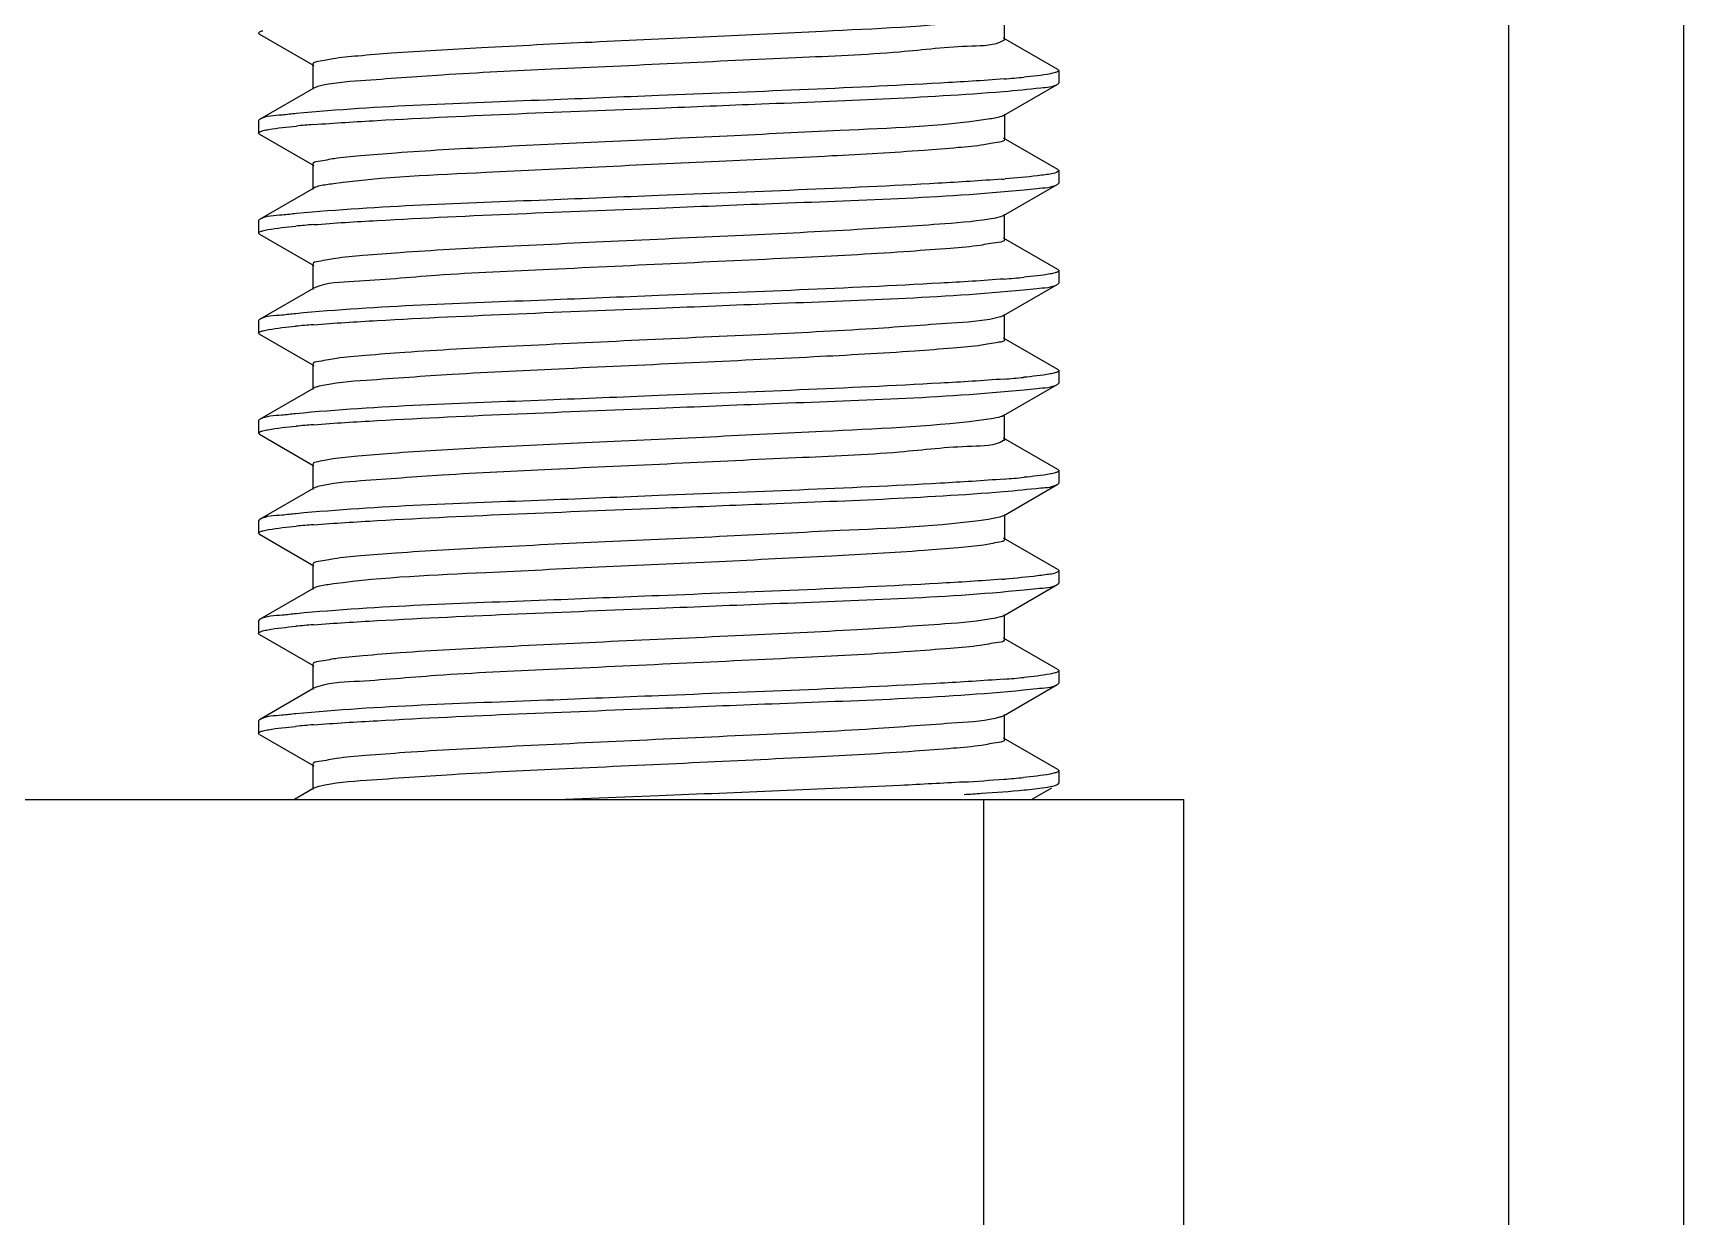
# Model space of a CAD drawing. Extents: x 1725261 to 1937680, y 860327 to 1571294.
# Drawn here: x 1828720.6 to 1829014.3, y 1238284.3 to 1238494.9 of the extents above; entities that cross this region are included whole.
import ezdxf

# ---------------------------------------------------------------- set-up
doc = ezdxf.new("R2010")
doc.units = 0
doc.header["$LTSCALE"] = 1000
doc.header["$MEASUREMENT"] = 0

msp = doc.modelspace()

# ---------------------------------------------------------------- linework, layer by layer
at = {"linetype": 'Continuous'}
for p, q in [((1829014.27, 1235660.53), (1829014.27, 1238674.19)), ((1828983.13, 1236243.7), (1828983.13, 1238542.66)), ((1828893.42, 1238493.84), (1828893.42, 1238498.29)), ((1828760.86, 1238494.75), (1828760.69, 1238494.95)), ((1828760.86, 1238494.75), (1828770.52, 1238489.16)), ((1828902.88, 1238488.47), (1828893.23, 1238494.06)), ((1828770.32, 1238489.39), (1828770.32, 1238484.94)), ((1828902.88, 1238488.47), (1828903.05, 1238488.28)), ((1828903.05, 1238488.28), (1828903.05, 1238486.05)), ((1828770.52, 1238485.16), (1828760.86, 1238479.57)), ((1828893.23, 1238480.27), (1828902.88, 1238485.86)), ((1828902.88, 1238485.86), (1828903.05, 1238486.05)), ((1828760.86, 1238479.57), (1828760.69, 1238479.38)), ((1828760.69, 1238479.38), (1828760.69, 1238477.15)), ((1828893.42, 1238480.49), (1828893.42, 1238476.04)), ((1828760.86, 1238476.96), (1828760.69, 1238477.16)), ((1828760.86, 1238476.96), (1828770.52, 1238471.37)), ((1828902.88, 1238470.68), (1828893.23, 1238476.27)), ((1828770.32, 1238471.59), (1828770.32, 1238467.14)), ((1828902.88, 1238470.68), (1828903.05, 1238470.48)), ((1828903.05, 1238470.48), (1828903.05, 1238468.26)), ((1828770.52, 1238467.37), (1828760.86, 1238461.78)), ((1828893.23, 1238462.47), (1828902.88, 1238468.06)), ((1828902.88, 1238468.06), (1828903.05, 1238468.26)), ((1828760.86, 1238461.78), (1828760.69, 1238461.58)), ((1828760.69, 1238461.58), (1828760.69, 1238459.36)), ((1828893.42, 1238458.25), (1828893.42, 1238462.7)), ((1828760.86, 1238459.16), (1828760.69, 1238459.36)), ((1828760.86, 1238459.16), (1828770.52, 1238453.57)), ((1828902.88, 1238452.88), (1828893.23, 1238458.47)), ((1828770.32, 1238453.8), (1828770.32, 1238449.35)), ((1828902.88, 1238452.88), (1828903.05, 1238452.69)), ((1828903.05, 1238452.69), (1828903.05, 1238450.46)), ((1828770.74, 1238449.68), (1828770.52, 1238449.57)), ((1828893.23, 1238444.68), (1828902.88, 1238450.27)), ((1828902.88, 1238450.27), (1828903.05, 1238450.46)), ((1828770.52, 1238449.57), (1828760.86, 1238443.98)), ((1828760.86, 1238443.98), (1828760.69, 1238443.79)), ((1828760.69, 1238443.79), (1828760.69, 1238441.56)), ((1828893.42, 1238440.45), (1828893.42, 1238444.9)), ((1828760.86, 1238441.37), (1828760.69, 1238441.57)), ((1828760.86, 1238441.37), (1828770.52, 1238435.78)), ((1828902.88, 1238435.09), (1828893.23, 1238440.68)), ((1828770.32, 1238436), (1828770.32, 1238431.55)), ((1828902.88, 1238435.09), (1828903.05, 1238434.89)), ((1828893.23, 1238426.88), (1828902.88, 1238432.47)), ((1828902.88, 1238432.47), (1828903.05, 1238432.67)), ((1828903.05, 1238434.89), (1828903.05, 1238432.67)), ((1828770.52, 1238431.78), (1828760.86, 1238426.19)), ((1828760.86, 1238426.19), (1828760.69, 1238425.99)), ((1828893.23, 1238426.88), (1828892.95, 1238426.76)), ((1828893.42, 1238422.66), (1828893.42, 1238427.11)), ((1828760.69, 1238425.99), (1828760.69, 1238423.77)), ((1828760.86, 1238423.57), (1828760.69, 1238423.77)), ((1828760.86, 1238423.57), (1828770.52, 1238417.98)), ((1828902.88, 1238417.29), (1828893.23, 1238422.88)), ((1828770.32, 1238418.21), (1828770.32, 1238413.76)), ((1828893.23, 1238409.09), (1828902.88, 1238414.68)), ((1828902.88, 1238417.29), (1828903.05, 1238417.1)), ((1828902.88, 1238414.68), (1828903.05, 1238414.87)), ((1828903.05, 1238417.1), (1828903.05, 1238414.87)), ((1828770.52, 1238413.98), (1828760.86, 1238408.39)), ((1828893.42, 1238409.31), (1828893.42, 1238404.86)), ((1828760.86, 1238408.39), (1828760.69, 1238408.2)), ((1828760.69, 1238408.2), (1828760.69, 1238405.97)), ((1828760.86, 1238405.78), (1828760.69, 1238405.98)), ((1828760.86, 1238405.78), (1828770.52, 1238400.19)), ((1828902.88, 1238399.5), (1828893.23, 1238405.09)), ((1828770.32, 1238400.41), (1828770.32, 1238395.96)), ((1828893.23, 1238391.29), (1828902.88, 1238396.88)), ((1828902.88, 1238399.5), (1828903.05, 1238399.3)), ((1828902.88, 1238396.88), (1828903.05, 1238397.08)), ((1828903.05, 1238399.3), (1828903.05, 1238397.08)), ((1828770.52, 1238396.19), (1828760.86, 1238390.6)), ((1828893.42, 1238387.07), (1828893.42, 1238391.52)), ((1828760.86, 1238390.6), (1828760.69, 1238390.4)), ((1828760.69, 1238390.4), (1828760.69, 1238388.18)), ((1828760.86, 1238387.98), (1828760.69, 1238388.18)), ((1828760.86, 1238387.98), (1828770.52, 1238382.39)), ((1828902.88, 1238381.7), (1828893.23, 1238387.29)), ((1828770.32, 1238382.62), (1828770.32, 1238378.17)), ((1828902.88, 1238381.7), (1828903.05, 1238381.51)), ((1828902.88, 1238379.09), (1828903.05, 1238379.28)), ((1828903.05, 1238381.51), (1828903.05, 1238379.28)), ((1828770.52, 1238378.39), (1828760.86, 1238372.8)), ((1828770.74, 1238378.5), (1828770.52, 1238378.39)), ((1828893.23, 1238373.5), (1828902.88, 1238379.09)), ((1828893.42, 1238369.27), (1828893.42, 1238373.72)), ((1828760.86, 1238372.8), (1828760.69, 1238372.61)), ((1828760.69, 1238372.61), (1828760.69, 1238370.38)), ((1828760.86, 1238370.19), (1828760.69, 1238370.39)), ((1828760.86, 1238370.19), (1828770.52, 1238364.6)), ((1828902.88, 1238363.91), (1828893.23, 1238369.5)), ((1828770.32, 1238364.82), (1828770.32, 1238360.37)), ((1828902.88, 1238363.91), (1828903.05, 1238363.71)), ((1828903.05, 1238363.71), (1828903.05, 1238361.49)), ((1828560.5, 1238358.6), (1828925.3, 1238358.6)), ((1828770.52, 1238360.6), (1828767.06, 1238358.6)), ((1828831.87, 1238359.26), (1828815.23, 1238358.59)), ((1828889.71, 1235398.99), (1828889.71, 1238358.6)), ((1828898.22, 1238358.6), (1828901.84, 1238360.69)), ((1828902.88, 1238361.29), (1828903.05, 1238361.49)), ((1828925.3, 1235398.99), (1828925.3, 1238358.6))]:
    msp.add_line(p, q, dxfattribs=at)
for centre, radius, start, end in [((1828773, 1238478.87), 6.79, 105.0931, 106.1411), ((1828878.49, 1238677.55), 191.34, 274.444, 275.509), ((1828786.3, 1238275.42), 203.86, 94.4581, 95.3147), ((1828871.93, 1238740.32), 272.18, 274.4234, 274.5497), ((1828786.06, 1238260.49), 200.98, 94.457, 95.3557), ((1828878.47, 1238642.19), 191.58, 274.4414, 275.5078), ((1828786.03, 1238243.03), 200.64, 94.4561, 95.3622), ((1828878.38, 1238625.39), 192.58, 274.4467, 275.4882), ((1828786.21, 1238223.17), 202.71, 94.457, 95.331), ((1828878.49, 1238606.37), 191.34, 274.444, 275.509), ((1828773, 1238407.69), 6.79, 105.0931, 106.1411), ((1828786.3, 1238204.24), 203.86, 94.4581, 95.3147), ((1828871.93, 1238669.14), 272.18, 274.4234, 274.5497), ((1828786.06, 1238189.31), 200.98, 94.457, 95.3557), ((1828878.47, 1238571.01), 191.58, 274.4414, 275.5078), ((1828786.03, 1238171.85), 200.64, 94.4561, 95.3622), ((1828860.95, 1238779.52), 418.56, 273.4423, 274.4352), ((1828878.38, 1238554.21), 192.58, 274.4467, 275.4882)]:
    msp.add_arc(centre, radius, start, end, dxfattribs=at)
for points, knots in [([(1828888.85, 1238497.19), (1828879.64, 1238496.07), (1828863.68, 1238495.4), (1828840.73, 1238494.22), (1828820.46, 1238493.33), (1828801.59, 1238492.4), (1828787.59, 1238491.62), (1828778.95, 1238490.91), (1828774.31, 1238490.5), (1828772.09, 1238490), (1828770.33, 1238489.73), (1828770.32, 1238489.39)], [0, 0, 0, 0, 0.234088, 0.402448, 0.579889, 0.745639, 0.880314, 0.930897, 0.968237, 0.991317, 1, 1, 1, 1]), ([(1828760.69, 1238494.95), (1828760.69, 1238495.04), (1828760.99, 1238495.24), (1828761.24, 1238495.3), (1828761.43, 1238495.36)], [0, 0, 0, 0, 0.317967, 1, 1, 1, 1]), ([(1828893.42, 1238493.84), (1828893.42, 1238493.8), (1828893.37, 1238493.7), (1828893.29, 1238493.65), (1828893.23, 1238493.62)], [0, 0, 0, 0, 0.402304, 1, 1, 1, 1]), ([(1828893.23, 1238493.62), (1828891.59, 1238492.64), (1828885, 1238492.69), (1828872.99, 1238491.2), (1828855.23, 1238490.54), (1828834.65, 1238489.5), (1828813.65, 1238488.54), (1828794.99, 1238487.66), (1828781.16, 1238486.59), (1828773.71, 1238486.09), (1828771.23, 1238485.43)], [0, 0, 0, 0, 0.046973, 0.152409, 0.303029, 0.479455, 0.658932, 0.818305, 0.937036, 1, 1, 1, 1]), ([(1828902.41, 1238487.9), (1828902.13, 1238487.81), (1828900.29, 1238487.42), (1828898.43, 1238487.24), (1828896.86, 1238487.09)], [0, 0, 0, 0, 0.157623, 1, 1, 1, 1]), ([(1828903.05, 1238488.28), (1828903.05, 1238488.19), (1828902.8, 1238488.01), (1828902.58, 1238487.94), (1828902.41, 1238487.9)], [0, 0, 0, 0, 0.324871, 1, 1, 1, 1]), ([(1828771.11, 1238485.39), (1828770.99, 1238485.36), (1828770.79, 1238485.29), (1828770.6, 1238485.21), (1828770.52, 1238485.16)], [0, 0, 0, 0, 0.572041, 1, 1, 1, 1]), ([(1828893.32, 1238486.78), (1828889.54, 1238486.48), (1828869.07, 1238485.24), (1828848.58, 1238484.49), (1828831.87, 1238483.83)], [0, 0, 0, 0, 0.184436, 1, 1, 1, 1]), ([(1828893.22, 1238484.55), (1828895.44, 1238484.72), (1828898.59, 1238485.16), (1828901.99, 1238485.34), (1828902.88, 1238485.86)], [0, 0, 0, 0, 0.683734, 1, 1, 1, 1]), ([(1828831.87, 1238483.83), (1828825.23, 1238483.56), (1828803.73, 1238482.65), (1828782.19, 1238482.01), (1828767.37, 1238480.62)], [0, 0, 0, 0, 0.308576, 1, 1, 1, 1]), ([(1828831.87, 1238481.6), (1828837.97, 1238481.85), (1828858.42, 1238482.69), (1828878.89, 1238483.42), (1828893.22, 1238484.55)], [0, 0, 0, 0, 0.297863, 1, 1, 1, 1]), ([(1828767.37, 1238480.62), (1828766.54, 1238480.54), (1828764.39, 1238480.24), (1828762.04, 1238480.26), (1828760.86, 1238479.57)], [0, 0, 0, 0, 0.37952, 1, 1, 1, 1]), ([(1828890.48, 1238479.61), (1828881.79, 1238478.3), (1828866.23, 1238477.78), (1828843.53, 1238476.54), (1828822.74, 1238475.64), (1828803.15, 1238474.68), (1828788.51, 1238473.89), (1828779.43, 1238473.15), (1828774.52, 1238472.74), (1828772.2, 1238472.21), (1828770.32, 1238471.95), (1828770.32, 1238471.59)], [0, 0, 0, 0, 0.218787, 0.386207, 0.566108, 0.736243, 0.875583, 0.928118, 0.966979, 0.991, 1, 1, 1, 1]), ([(1828770.46, 1238478.66), (1828774.23, 1238478.95), (1828794.69, 1238480.19), (1828815.17, 1238480.94), (1828831.87, 1238481.6)], [0, 0, 0, 0, 0.184575, 1, 1, 1, 1]), ([(1828893.22, 1238480.27), (1828893.1, 1238480.2), (1828892.21, 1238479.86), (1828891.27, 1238479.73), (1828890.48, 1238479.61)], [0, 0, 0, 0, 0.147905, 1, 1, 1, 1]), ([(1828760.69, 1238477.16), (1828760.69, 1238477.25), (1828761.03, 1238477.46), (1828761.31, 1238477.53), (1828761.52, 1238477.59)], [0, 0, 0, 0, 0.313847, 1, 1, 1, 1]), ([(1828761.52, 1238477.59), (1828761.83, 1238477.67), (1828763.78, 1238478.05), (1828765.77, 1238478.24), (1828767.42, 1238478.4)], [0, 0, 0, 0, 0.163234, 1, 1, 1, 1]), ([(1828893.42, 1238476.04), (1828893.42, 1238475.69), (1828891.6, 1238475.43), (1828889.33, 1238474.91), (1828884.56, 1238474.5), (1828875.69, 1238473.78), (1828861.38, 1238472.99), (1828842.14, 1238472.05), (1828821.61, 1238471.15), (1828798.77, 1238469.95), (1828783, 1238469.34), (1828774.04, 1238468.13)], [0, 0, 0, 0, 0.00884, 0.032379, 0.070466, 0.122006, 0.258971, 0.426878, 0.605536, 0.773444, 1, 1, 1, 1]), ([(1828903.05, 1238470.48), (1828903.05, 1238470.4), (1828902.23, 1238469.81), (1828901.4, 1238469.86), (1828900.63, 1238469.74)], [0, 0, 0, 0, 0.093121, 1, 1, 1, 1]), ([(1828774.04, 1238468.13), (1828773.61, 1238468.08), (1828772.43, 1238467.88), (1828771.18, 1238467.75), (1828770.52, 1238467.37)], [0, 0, 0, 0, 0.360643, 1, 1, 1, 1]), ([(1828892.92, 1238468.95), (1828889.15, 1238468.66), (1828868.81, 1238467.44), (1828848.44, 1238466.69), (1828831.87, 1238466.03)], [0, 0, 0, 0, 0.18595, 1, 1, 1, 1]), ([(1828900.63, 1238469.74), (1828900.18, 1238469.67), (1828897.82, 1238469.36), (1828895.44, 1238469.15), (1828893.52, 1238469)], [0, 0, 0, 0, 0.190828, 1, 1, 1, 1]), ([(1828896.86, 1238467.07), (1828897.62, 1238467.14), (1828899.61, 1238467.42), (1828901.79, 1238467.43), (1828902.88, 1238468.06)], [0, 0, 0, 0, 0.377935, 1, 1, 1, 1]), ([(1828831.87, 1238466.03), (1828825.24, 1238465.77), (1828803.76, 1238464.85), (1828782.23, 1238464.21), (1828767.42, 1238462.82)], [0, 0, 0, 0, 0.308379, 1, 1, 1, 1]), ([(1828831.87, 1238463.81), (1828838.6, 1238464.08), (1828860.27, 1238465.01), (1828881.97, 1238465.61), (1828896.86, 1238467.07)], [0, 0, 0, 0, 0.310578, 1, 1, 1, 1]), ([(1828767.42, 1238462.82), (1828766.58, 1238462.75), (1828764.42, 1238462.44), (1828762.05, 1238462.47), (1828760.86, 1238461.78)], [0, 0, 0, 0, 0.379704, 1, 1, 1, 1]), ([(1828891.76, 1238462.04), (1828888.81, 1238461.45), (1828880.58, 1238460.83), (1828865.65, 1238459.83), (1828846.28, 1238458.91), (1828825.03, 1238457.94), (1828804.72, 1238456.97), (1828789.45, 1238456.16), (1828779.92, 1238455.4), (1828774.75, 1238454.98), (1828772.31, 1238454.43), (1828770.32, 1238454.18), (1828770.32, 1238453.8)], [0, 0, 0, 0, 0.074051, 0.202548, 0.368862, 0.551322, 0.726125, 0.870472, 0.925123, 0.96561, 0.990669, 1, 1, 1, 1]), ([(1828770.45, 1238460.86), (1828774.22, 1238461.16), (1828794.68, 1238462.39), (1828815.17, 1238463.14), (1828831.87, 1238463.81)], [0, 0, 0, 0, 0.184524, 1, 1, 1, 1]), ([(1828893.22, 1238462.47), (1828893.05, 1238462.37), (1828892.56, 1238462.21), (1828892.07, 1238462.1), (1828891.76, 1238462.04)], [0, 0, 0, 0, 0.388593, 1, 1, 1, 1]), ([(1828760.69, 1238459.36), (1828760.69, 1238459.45), (1828760.98, 1238459.64), (1828761.23, 1238459.71), (1828761.41, 1238459.76)], [0, 0, 0, 0, 0.318631, 1, 1, 1, 1]), ([(1828761.41, 1238459.76), (1828761.72, 1238459.85), (1828763.66, 1238460.25), (1828765.64, 1238460.43), (1828767.3, 1238460.59)], [0, 0, 0, 0, 0.159226, 1, 1, 1, 1]), ([(1828893.42, 1238458.25), (1828893.42, 1238457.84), (1828891.26, 1238457.61), (1828888.64, 1238457.01), (1828883.07, 1238456.59), (1828872.86, 1238455.79), (1828856.62, 1238454.95), (1828835.29, 1238453.96), (1828813.44, 1238452.91), (1828794.11, 1238452.1), (1828780.32, 1238450.79), (1828772.92, 1238450.54), (1828770.74, 1238449.68)], [0, 0, 0, 0, 0.009911, 0.036684, 0.079861, 0.138026, 0.290611, 0.473012, 0.659513, 0.823824, 0.942824, 1, 1, 1, 1]), ([(1828903.05, 1238452.69), (1828903.05, 1238452.6), (1828902.79, 1238452.41), (1828902.55, 1238452.35), (1828902.38, 1238452.3)], [0, 0, 0, 0, 0.322656, 1, 1, 1, 1]), ([(1828893.3, 1238451.19), (1828889.53, 1238450.89), (1828869.07, 1238449.65), (1828848.58, 1238448.9), (1828831.87, 1238448.24)], [0, 0, 0, 0, 0.184477, 1, 1, 1, 1]), ([(1828896.8, 1238449.27), (1828897.58, 1238449.34), (1828899.58, 1238449.63), (1828901.78, 1238449.63), (1828902.88, 1238450.27)], [0, 0, 0, 0, 0.378132, 1, 1, 1, 1]), ([(1828902.38, 1238452.3), (1828902.1, 1238452.21), (1828900.27, 1238451.83), (1828898.41, 1238451.65), (1828896.86, 1238451.5)], [0, 0, 0, 0, 0.159145, 1, 1, 1, 1]), ([(1828831.87, 1238448.24), (1828825.22, 1238447.97), (1828803.7, 1238447.05), (1828782.13, 1238446.42), (1828767.3, 1238445.02)], [0, 0, 0, 0, 0.308852, 1, 1, 1, 1]), ([(1828831.87, 1238446.01), (1828838.59, 1238446.28), (1828860.24, 1238447.21), (1828881.93, 1238447.82), (1828896.8, 1238449.27)], [0, 0, 0, 0, 0.310323, 1, 1, 1, 1]), ([(1828767.3, 1238445.02), (1828766.48, 1238444.94), (1828764.36, 1238444.64), (1828762.03, 1238444.66), (1828760.86, 1238443.98)], [0, 0, 0, 0, 0.37931, 1, 1, 1, 1]), ([(1828892.67, 1238444.46), (1828890.19, 1238443.73), (1828882.52, 1238443.27), (1828868.28, 1238442.13), (1828848.93, 1238441.25), (1828827.27, 1238440.24), (1828806.29, 1238439.25), (1828790.38, 1238438.42), (1828780.41, 1238437.64), (1828774.98, 1238437.22), (1828772.42, 1238436.64), (1828770.33, 1238436.4), (1828770.32, 1238436)], [0, 0, 0, 0, 0.063162, 0.185571, 0.350627, 0.535705, 0.715395, 0.865028, 0.921933, 0.964141, 0.990304, 1, 1, 1, 1]), ([(1828770.45, 1238443.06), (1828774.22, 1238443.36), (1828794.68, 1238444.6), (1828815.17, 1238445.35), (1828831.87, 1238446.01)], [0, 0, 0, 0, 0.18453, 1, 1, 1, 1]), ([(1828893.22, 1238444.68), (1828893.15, 1238444.63), (1828892.97, 1238444.55), (1828892.78, 1238444.49), (1828892.67, 1238444.46)], [0, 0, 0, 0, 0.429478, 1, 1, 1, 1]), ([(1828760.69, 1238441.57), (1828760.69, 1238441.66), (1828761.02, 1238441.87), (1828761.29, 1238441.94), (1828761.5, 1238441.99)], [0, 0, 0, 0, 0.315061, 1, 1, 1, 1]), ([(1828761.5, 1238441.99), (1828761.8, 1238442.07), (1828763.72, 1238442.45), (1828765.66, 1238442.64), (1828767.28, 1238442.79)], [0, 0, 0, 0, 0.163145, 1, 1, 1, 1]), ([(1828893.42, 1238440.45), (1828893.42, 1238440.06), (1828891.38, 1238439.82), (1828888.88, 1238439.25), (1828883.58, 1238438.83), (1828873.82, 1238438.06), (1828858.23, 1238437.24), (1828837.57, 1238436.26), (1828816.1, 1238435.27), (1828796.74, 1238434.36), (1828782.14, 1238433.31), (1828774.2, 1238432.75), (1828771.48, 1238432.1)], [0, 0, 0, 0, 0.00951, 0.035123, 0.076469, 0.132247, 0.279239, 0.456494, 0.640275, 0.805971, 0.931424, 1, 1, 1, 1]), ([(1828771.48, 1238432.1), (1828771.28, 1238432.06), (1828770.96, 1238431.97), (1828770.64, 1238431.85), (1828770.52, 1238431.78)], [0, 0, 0, 0, 0.59312, 1, 1, 1, 1]), ([(1828893.32, 1238433.39), (1828889.55, 1238433.1), (1828869.07, 1238431.86), (1828848.58, 1238431.11), (1828831.87, 1238430.44)], [0, 0, 0, 0, 0.184455, 1, 1, 1, 1]), ([(1828902.37, 1238434.5), (1828902.08, 1238434.42), (1828900.24, 1238434.03), (1828898.37, 1238433.85), (1828896.8, 1238433.7)], [0, 0, 0, 0, 0.159397, 1, 1, 1, 1]), ([(1828896.86, 1238431.48), (1828897.62, 1238431.55), (1828899.61, 1238431.84), (1828901.79, 1238431.84), (1828902.88, 1238432.47)], [0, 0, 0, 0, 0.377931, 1, 1, 1, 1]), ([(1828903.05, 1238434.89), (1828903.05, 1238434.8), (1828902.78, 1238434.61), (1828902.54, 1238434.55), (1828902.37, 1238434.5)], [0, 0, 0, 0, 0.322005, 1, 1, 1, 1]), ([(1828831.87, 1238430.44), (1828825.22, 1238430.18), (1828803.68, 1238429.26), (1828782.12, 1238428.63), (1828767.28, 1238427.22)], [0, 0, 0, 0, 0.308927, 1, 1, 1, 1]), ([(1828831.87, 1238428.22), (1828838.6, 1238428.49), (1828860.27, 1238429.42), (1828881.98, 1238430.02), (1828896.86, 1238431.48)], [0, 0, 0, 0, 0.310595, 1, 1, 1, 1]), ([(1828767.28, 1238427.22), (1828766.46, 1238427.14), (1828764.34, 1238426.85), (1828762.03, 1238426.86), (1828760.86, 1238426.19)], [0, 0, 0, 0, 0.379296, 1, 1, 1, 1]), ([(1828770.46, 1238425.27), (1828774.23, 1238425.57), (1828794.69, 1238426.8), (1828815.17, 1238427.55), (1828831.87, 1238428.22)], [0, 0, 0, 0, 0.184554, 1, 1, 1, 1]), ([(1828892.95, 1238426.76), (1828892.75, 1238426.68), (1828891.4, 1238426.32), (1828890.01, 1238426.15), (1828888.85, 1238426.01)], [0, 0, 0, 0, 0.158312, 1, 1, 1, 1]), ([(1828760.69, 1238423.77), (1828760.69, 1238423.86), (1828760.99, 1238424.06), (1828761.24, 1238424.12), (1828761.43, 1238424.18)], [0, 0, 0, 0, 0.317967, 1, 1, 1, 1]), ([(1828761.43, 1238424.18), (1828761.74, 1238424.26), (1828763.7, 1238424.66), (1828765.7, 1238424.85), (1828767.37, 1238425.01)], [0, 0, 0, 0, 0.159617, 1, 1, 1, 1]), ([(1828888.85, 1238426.01), (1828879.64, 1238424.89), (1828863.68, 1238424.22), (1828840.73, 1238423.04), (1828820.46, 1238422.15), (1828801.59, 1238421.22), (1828787.59, 1238420.44), (1828778.95, 1238419.73), (1828774.31, 1238419.32), (1828772.09, 1238418.82), (1828770.33, 1238418.55), (1828770.32, 1238418.21)], [0, 0, 0, 0, 0.234088, 0.402448, 0.579889, 0.745639, 0.880314, 0.930897, 0.968237, 0.991317, 1, 1, 1, 1]), ([(1828893.23, 1238422.44), (1828891.59, 1238421.46), (1828885, 1238421.51), (1828872.99, 1238420.02), (1828855.23, 1238419.36), (1828834.65, 1238418.32), (1828813.65, 1238417.36), (1828794.99, 1238416.48), (1828781.16, 1238415.41), (1828773.71, 1238414.91), (1828771.23, 1238414.25)], [0, 0, 0, 0, 0.046973, 0.152409, 0.303029, 0.479455, 0.658932, 0.818305, 0.937036, 1, 1, 1, 1]), ([(1828893.42, 1238422.66), (1828893.42, 1238422.62), (1828893.37, 1238422.52), (1828893.29, 1238422.47), (1828893.23, 1238422.44)], [0, 0, 0, 0, 0.402304, 1, 1, 1, 1]), ([(1828893.32, 1238415.6), (1828889.54, 1238415.3), (1828869.07, 1238414.06), (1828848.58, 1238413.31), (1828831.87, 1238412.65)], [0, 0, 0, 0, 0.184436, 1, 1, 1, 1]), ([(1828893.22, 1238413.37), (1828895.44, 1238413.54), (1828898.59, 1238413.98), (1828901.99, 1238414.16), (1828902.88, 1238414.68)], [0, 0, 0, 0, 0.683734, 1, 1, 1, 1]), ([(1828902.41, 1238416.72), (1828902.13, 1238416.63), (1828900.29, 1238416.24), (1828898.43, 1238416.06), (1828896.86, 1238415.91)], [0, 0, 0, 0, 0.157623, 1, 1, 1, 1]), ([(1828903.05, 1238417.1), (1828903.05, 1238417.01), (1828902.8, 1238416.83), (1828902.58, 1238416.76), (1828902.41, 1238416.72)], [0, 0, 0, 0, 0.324871, 1, 1, 1, 1]), ([(1828831.87, 1238412.65), (1828825.23, 1238412.38), (1828803.73, 1238411.47), (1828782.19, 1238410.83), (1828767.37, 1238409.44)], [0, 0, 0, 0, 0.308576, 1, 1, 1, 1]), ([(1828771.11, 1238414.21), (1828770.99, 1238414.18), (1828770.79, 1238414.11), (1828770.6, 1238414.03), (1828770.52, 1238413.98)], [0, 0, 0, 0, 0.572041, 1, 1, 1, 1]), ([(1828831.87, 1238410.42), (1828837.97, 1238410.67), (1828858.42, 1238411.51), (1828878.89, 1238412.24), (1828893.22, 1238413.37)], [0, 0, 0, 0, 0.297863, 1, 1, 1, 1]), ([(1828767.37, 1238409.44), (1828766.54, 1238409.36), (1828764.39, 1238409.06), (1828762.04, 1238409.08), (1828760.86, 1238408.39)], [0, 0, 0, 0, 0.37952, 1, 1, 1, 1]), ([(1828770.46, 1238407.48), (1828774.23, 1238407.77), (1828794.69, 1238409.01), (1828815.17, 1238409.76), (1828831.87, 1238410.42)], [0, 0, 0, 0, 0.184575, 1, 1, 1, 1]), ([(1828893.22, 1238409.09), (1828893.1, 1238409.02), (1828892.21, 1238408.68), (1828891.27, 1238408.55), (1828890.48, 1238408.43)], [0, 0, 0, 0, 0.147905, 1, 1, 1, 1]), ([(1828760.69, 1238405.98), (1828760.69, 1238406.07), (1828761.03, 1238406.28), (1828761.31, 1238406.35), (1828761.52, 1238406.41)], [0, 0, 0, 0, 0.313847, 1, 1, 1, 1]), ([(1828761.52, 1238406.41), (1828761.83, 1238406.49), (1828763.78, 1238406.87), (1828765.77, 1238407.06), (1828767.42, 1238407.22)], [0, 0, 0, 0, 0.163234, 1, 1, 1, 1]), ([(1828890.48, 1238408.43), (1828881.79, 1238407.12), (1828866.23, 1238406.6), (1828843.53, 1238405.36), (1828822.74, 1238404.46), (1828803.15, 1238403.5), (1828788.51, 1238402.71), (1828779.43, 1238401.97), (1828774.52, 1238401.56), (1828772.2, 1238401.03), (1828770.32, 1238400.77), (1828770.32, 1238400.41)], [0, 0, 0, 0, 0.218787, 0.386207, 0.566108, 0.736243, 0.875583, 0.928118, 0.966979, 0.991, 1, 1, 1, 1]), ([(1828893.42, 1238404.86), (1828893.42, 1238404.51), (1828891.6, 1238404.25), (1828889.33, 1238403.73), (1828884.56, 1238403.32), (1828875.69, 1238402.6), (1828861.38, 1238401.81), (1828842.14, 1238400.87), (1828821.61, 1238399.97), (1828798.77, 1238398.77), (1828783, 1238398.16), (1828774.04, 1238396.95)], [0, 0, 0, 0, 0.00884, 0.032379, 0.070466, 0.122006, 0.258971, 0.426878, 0.605536, 0.773444, 1, 1, 1, 1]), ([(1828774.04, 1238396.95), (1828773.61, 1238396.9), (1828772.43, 1238396.7), (1828771.18, 1238396.57), (1828770.52, 1238396.19)], [0, 0, 0, 0, 0.360643, 1, 1, 1, 1]), ([(1828892.92, 1238397.77), (1828889.15, 1238397.48), (1828868.81, 1238396.26), (1828848.44, 1238395.51), (1828831.87, 1238394.85)], [0, 0, 0, 0, 0.18595, 1, 1, 1, 1]), ([(1828900.63, 1238398.56), (1828900.18, 1238398.49), (1828897.82, 1238398.18), (1828895.44, 1238397.97), (1828893.52, 1238397.82)], [0, 0, 0, 0, 0.190828, 1, 1, 1, 1]), ([(1828896.86, 1238395.89), (1828897.62, 1238395.96), (1828899.61, 1238396.24), (1828901.79, 1238396.25), (1828902.88, 1238396.88)], [0, 0, 0, 0, 0.377935, 1, 1, 1, 1]), ([(1828903.05, 1238399.3), (1828903.05, 1238399.22), (1828902.23, 1238398.63), (1828901.4, 1238398.68), (1828900.63, 1238398.56)], [0, 0, 0, 0, 0.093121, 1, 1, 1, 1]), ([(1828831.87, 1238394.85), (1828825.24, 1238394.59), (1828803.76, 1238393.67), (1828782.23, 1238393.03), (1828767.42, 1238391.65)], [0, 0, 0, 0, 0.308379, 1, 1, 1, 1]), ([(1828831.87, 1238392.63), (1828838.6, 1238392.9), (1828860.27, 1238393.83), (1828881.97, 1238394.44), (1828896.86, 1238395.89)], [0, 0, 0, 0, 0.310578, 1, 1, 1, 1]), ([(1828767.42, 1238391.65), (1828766.58, 1238391.57), (1828764.42, 1238391.26), (1828762.05, 1238391.29), (1828760.86, 1238390.6)], [0, 0, 0, 0, 0.379704, 1, 1, 1, 1]), ([(1828770.45, 1238389.68), (1828774.22, 1238389.98), (1828794.68, 1238391.21), (1828815.17, 1238391.96), (1828831.87, 1238392.63)], [0, 0, 0, 0, 0.184524, 1, 1, 1, 1]), ([(1828893.22, 1238391.29), (1828893.05, 1238391.19), (1828892.56, 1238391.03), (1828892.07, 1238390.92), (1828891.76, 1238390.86)], [0, 0, 0, 0, 0.388593, 1, 1, 1, 1]), ([(1828760.69, 1238388.18), (1828760.69, 1238388.27), (1828760.98, 1238388.47), (1828761.23, 1238388.53), (1828761.41, 1238388.58)], [0, 0, 0, 0, 0.318631, 1, 1, 1, 1]), ([(1828761.41, 1238388.58), (1828761.72, 1238388.67), (1828763.66, 1238389.07), (1828765.64, 1238389.25), (1828767.3, 1238389.41)], [0, 0, 0, 0, 0.159226, 1, 1, 1, 1]), ([(1828891.76, 1238390.86), (1828888.81, 1238390.27), (1828880.58, 1238389.65), (1828865.65, 1238388.65), (1828846.28, 1238387.73), (1828825.03, 1238386.76), (1828804.72, 1238385.79), (1828789.45, 1238384.98), (1828779.92, 1238384.22), (1828774.75, 1238383.8), (1828772.31, 1238383.25), (1828770.32, 1238383), (1828770.32, 1238382.62)], [0, 0, 0, 0, 0.074051, 0.202548, 0.368862, 0.551322, 0.726125, 0.870472, 0.925123, 0.96561, 0.990669, 1, 1, 1, 1]), ([(1828893.42, 1238387.07), (1828893.42, 1238386.66), (1828891.26, 1238386.43), (1828888.64, 1238385.83), (1828883.07, 1238385.41), (1828872.86, 1238384.61), (1828856.62, 1238383.77), (1828835.29, 1238382.78), (1828813.44, 1238381.73), (1828794.11, 1238380.92), (1828780.32, 1238379.61), (1828772.92, 1238379.36), (1828770.74, 1238378.5)], [0, 0, 0, 0, 0.009911, 0.036684, 0.079861, 0.138026, 0.290611, 0.473012, 0.659513, 0.823824, 0.942824, 1, 1, 1, 1]), ([(1828893.3, 1238380.01), (1828889.53, 1238379.71), (1828869.07, 1238378.47), (1828848.58, 1238377.72), (1828831.87, 1238377.06)], [0, 0, 0, 0, 0.184477, 1, 1, 1, 1]), ([(1828902.38, 1238381.12), (1828902.1, 1238381.03), (1828900.27, 1238380.65), (1828898.41, 1238380.47), (1828896.86, 1238380.32)], [0, 0, 0, 0, 0.159145, 1, 1, 1, 1]), ([(1828903.05, 1238381.51), (1828903.05, 1238381.42), (1828902.79, 1238381.23), (1828902.55, 1238381.17), (1828902.38, 1238381.12)], [0, 0, 0, 0, 0.322656, 1, 1, 1, 1]), ([(1828831.87, 1238377.06), (1828825.22, 1238376.79), (1828803.7, 1238375.87), (1828782.13, 1238375.24), (1828767.3, 1238373.84)], [0, 0, 0, 0, 0.308852, 1, 1, 1, 1]), ([(1828831.87, 1238374.83), (1828838.59, 1238375.1), (1828860.24, 1238376.03), (1828881.93, 1238376.64), (1828896.8, 1238378.09)], [0, 0, 0, 0, 0.310323, 1, 1, 1, 1]), ([(1828896.8, 1238378.09), (1828897.58, 1238378.16), (1828899.58, 1238378.45), (1828901.78, 1238378.45), (1828902.88, 1238379.09)], [0, 0, 0, 0, 0.378132, 1, 1, 1, 1]), ([(1828767.3, 1238373.84), (1828766.48, 1238373.76), (1828764.36, 1238373.46), (1828762.03, 1238373.48), (1828760.86, 1238372.8)], [0, 0, 0, 0, 0.37931, 1, 1, 1, 1]), ([(1828892.67, 1238373.28), (1828890.19, 1238372.55), (1828882.52, 1238372.09), (1828868.28, 1238370.95), (1828848.93, 1238370.07), (1828827.27, 1238369.06), (1828806.29, 1238368.07), (1828790.38, 1238367.24), (1828780.41, 1238366.46), (1828774.98, 1238366.04), (1828772.42, 1238365.46), (1828770.33, 1238365.22), (1828770.32, 1238364.82)], [0, 0, 0, 0, 0.063162, 0.185571, 0.350627, 0.535705, 0.715395, 0.865028, 0.921933, 0.964141, 0.990304, 1, 1, 1, 1]), ([(1828770.45, 1238371.88), (1828774.22, 1238372.18), (1828794.68, 1238373.42), (1828815.17, 1238374.17), (1828831.87, 1238374.83)], [0, 0, 0, 0, 0.18453, 1, 1, 1, 1]), ([(1828893.22, 1238373.5), (1828893.15, 1238373.45), (1828892.97, 1238373.37), (1828892.78, 1238373.31), (1828892.67, 1238373.28)], [0, 0, 0, 0, 0.429478, 1, 1, 1, 1]), ([(1828760.69, 1238370.39), (1828760.69, 1238370.48), (1828761.02, 1238370.69), (1828761.29, 1238370.76), (1828761.5, 1238370.81)], [0, 0, 0, 0, 0.315061, 1, 1, 1, 1]), ([(1828761.5, 1238370.81), (1828761.8, 1238370.89), (1828763.72, 1238371.27), (1828765.66, 1238371.46), (1828767.28, 1238371.61)], [0, 0, 0, 0, 0.163145, 1, 1, 1, 1]), ([(1828893.42, 1238369.27), (1828893.42, 1238368.88), (1828891.38, 1238368.64), (1828888.88, 1238368.07), (1828883.58, 1238367.65), (1828873.82, 1238366.88), (1828858.23, 1238366.06), (1828837.57, 1238365.08), (1828816.1, 1238364.09), (1828796.74, 1238363.18), (1828782.14, 1238362.13), (1828774.2, 1238361.57), (1828771.48, 1238360.92)], [0, 0, 0, 0, 0.00951, 0.035123, 0.076469, 0.132247, 0.279239, 0.456494, 0.640275, 0.805971, 0.931424, 1, 1, 1, 1]), ([(1828886.08, 1238361.71), (1828882.36, 1238361.49), (1828864.29, 1238360.53), (1828846.22, 1238359.83), (1828831.87, 1238359.26)], [0, 0, 0, 0, 0.206212, 1, 1, 1, 1]), ([(1828902.37, 1238363.32), (1828902.08, 1238363.24), (1828900.24, 1238362.85), (1828898.37, 1238362.67), (1828896.8, 1238362.52)], [0, 0, 0, 0, 0.159397, 1, 1, 1, 1]), ([(1828903.05, 1238363.71), (1828903.05, 1238363.62), (1828902.78, 1238363.43), (1828902.54, 1238363.37), (1828902.37, 1238363.32)], [0, 0, 0, 0, 0.322005, 1, 1, 1, 1]), ([(1828771.48, 1238360.92), (1828771.28, 1238360.88), (1828770.96, 1238360.79), (1828770.64, 1238360.67), (1828770.52, 1238360.6)], [0, 0, 0, 0, 0.59312, 1, 1, 1, 1]), ([(1828886.2, 1238359.5), (1828887.24, 1238359.56), (1828890.79, 1238359.79), (1828894.35, 1238360.05), (1828896.86, 1238360.3)], [0, 0, 0, 0, 0.291238, 1, 1, 1, 1]), ([(1828896.86, 1238360.3), (1828897.49, 1238360.36), (1828899.35, 1238360.57), (1828901.23, 1238360.76), (1828902.41, 1238361.11)], [0, 0, 0, 0, 0.341707, 1, 1, 1, 1]), ([(1828902.41, 1238361.11), (1828902.5, 1238361.13), (1828902.66, 1238361.19), (1828902.82, 1238361.26), (1828902.88, 1238361.29)], [0, 0, 0, 0, 0.569634, 1, 1, 1, 1])]:
    msp.add_open_spline(points, degree=3, knots=knots, dxfattribs=at)

doc.saveas('drawing.dxf')
